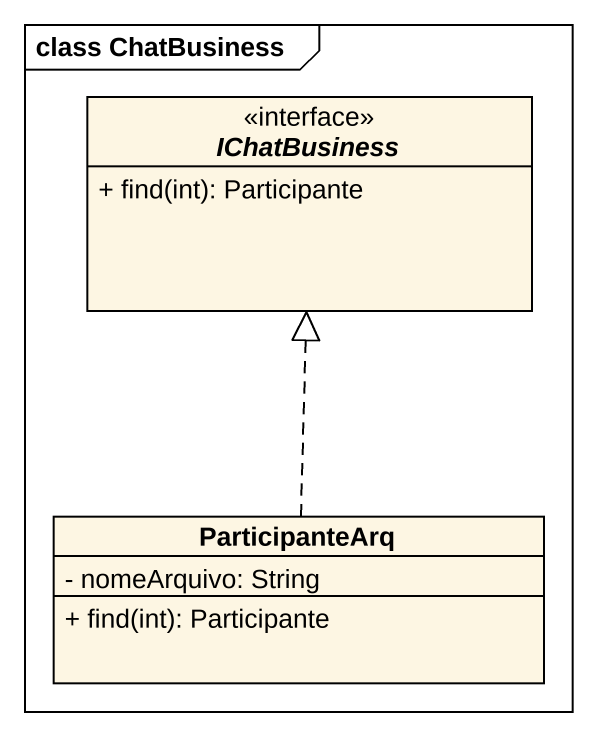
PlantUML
@startuml
mainframe class ChatBusiness
hide circle
hide empty members
skinparam classAttributeIconSize 0
interface IChatBusiness <<interface>> {
  + find(int): Participante
}
class ParticipanteArq {
  - nomeArquivo: String
  + find(int): Participante
}
ParticipanteArq .up.|> IChatBusiness
@enduml
